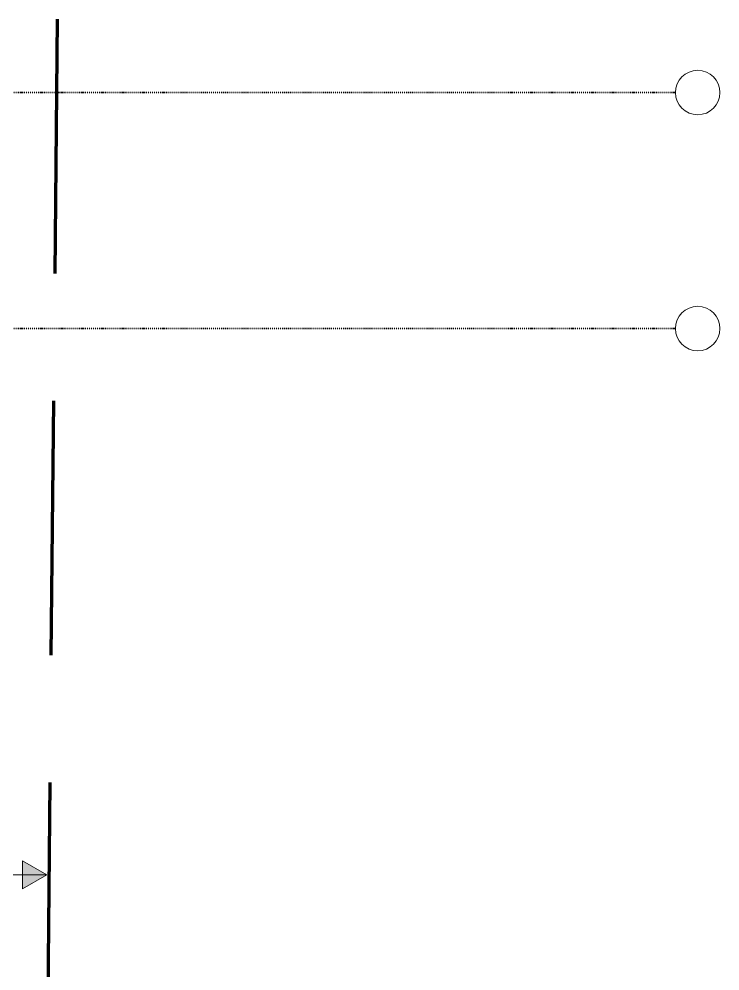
# Model space of a CAD drawing. Header units: metres. Extents: x -15638 to 29611, y -11908 to 29644.
# Drawn here: x 24060 to 29568, y 2594 to 10076 of the extents above; entities that cross this region are included whole.
import ezdxf

# ---------------------------------------------------------------- set-up
doc = ezdxf.new("R2010")
doc.units = ezdxf.units.M
doc.linetypes.add('Strich Punkt Mittel', pattern=[0.015875, 0.00635, -0.004763, 0, -0.004763])
for name, color, linetype, lineweight in [('A-DETL-GENF_', 92, 'Continuous', 13), ('A_Beschriftung_', 7, 'Continuous', 9), ('A_Raster_', 1, 'Continuous', 9)]:
    doc.layers.add(name, color=color, linetype=linetype, lineweight=lineweight)

# ---------------------------------------------------------------- blocks, each defined once
blk = doc.blocks.new('Allg_Notueberlauf_rechteckig1 - Allg_Notueberlauf_rechteckig 100x600-10978595-263_PP_03DG_BT1')
at = {"layer": 'A-DETL-GENF_'}
blk.add_hatch(color=256, dxfattribs=at).paths.add_polyline_path([(42.9921, 73.988), (43.1827, 74.098), (42.9921, 74.208)])
for p, q in [((42.9921, 73.988), (42.9921, 74.208)), ((42.9921, 74.208), (43.1827, 74.098)), ((42.1427, 74.098), (42.5027, 74.098)), ((42.6827, 74.098), (43.1827, 74.098)), ((43.1827, 74.098), (42.9921, 73.988))]:
    blk.add_line(p, q, dxfattribs=at)
blk = doc.blocks.new('Dtai_Fluchtlinie_Grenzlinie - Dtai_Grenzlinie-4164918-263_PP_03DG_BT1')
at = {"layer": 'A-DETL-GENF_', "lineweight": 70}
for p, q in [((12.45, 0), (14.45, 0)), ((15.45, 0), (17.45, 0)), ((18.45, 0), (20.45, 0))]:
    blk.add_line(p, q, dxfattribs=at)
blk = doc.blocks.new('Raster - BS_Achse-112124-263_PP_03DG_BT1')
at = {"layer": 'A_Beschriftung_'}
blk.add_circle((0, 0), 0.0035, dxfattribs=at)
blk = doc.blocks.new('354354')
at = {"layer": 'A_Raster_', "linetype": 'Strich Punkt Mittel', "lineweight": 35}
for p, q in [((48.1215, 80.2455), (3.8074, 80.2455)), ((48.1215, 78.3905), (3.8074, 78.3905))]:
    blk.add_line(p, q, dxfattribs=at)
at = {"layer": 'A-DETL-GENF_', "rotation": 89.44490754171983}
blk.add_blockref('Dtai_Fluchtlinie_Grenzlinie - Dtai_Grenzlinie-4164918-263_PP_03DG_BT1', (43.0679, 60.374), dxfattribs=at)
at = {"layer": 'A-DETL-GENF_'}
blk.add_blockref('Allg_Notueberlauf_rechteckig1 - Allg_Notueberlauf_rechteckig 100x600-10978595-263_PP_03DG_BT1', (0, 0), dxfattribs=at)
at = {"layer": 'A_Beschriftung_', "xscale": 49.99999999999998, "yscale": 49.99999999999998, "zscale": 49.99999999999998}
for p, rotation in [((48.2965, 80.2455), 89.99999999999991), ((48.2965, 78.3905), 89.99999999999989)]:
    blk.add_blockref('Raster - BS_Achse-112124-263_PP_03DG_BT1', p, dxfattribs=dict(at, rotation=rotation))

msp = doc.modelspace()

# ---------------------------------------------------------------- block references
at = {"xscale": 1000, "yscale": 1000, "zscale": 1000}
msp.add_blockref('354354', (-18903.7, -70747.2), dxfattribs=at)

doc.saveas('drawing.dxf')
